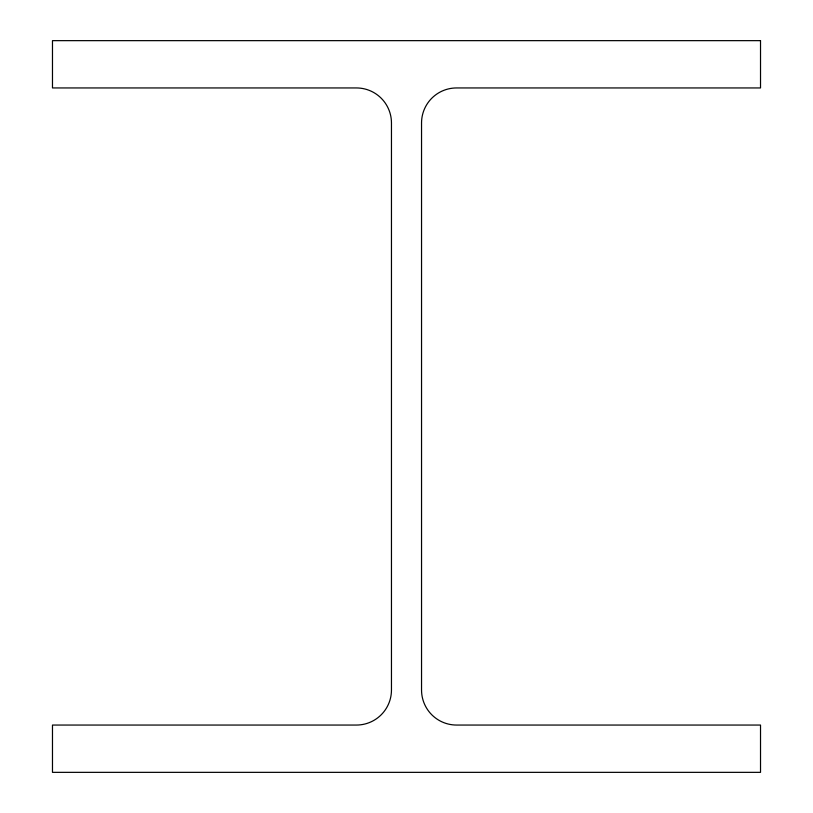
<?xml version="1.0" encoding="UTF-8"?>
<svg xmlns="http://www.w3.org/2000/svg" width="813" height="813" viewBox="0 0 813 813"><rect width="100%" height="100%" fill="white"/><g stroke="black" fill="none" stroke-linecap="round" stroke-linejoin="round"><path stroke-width="1.22" d="M760.521 40.65L52.479 40.65L52.479 87.946L356.429 87.946A35.04 35.04 0 0 1 391.46 122.987L391.46 690.013A35.04 35.04 0 0 1 356.429 725.054L52.479 725.054L52.479 772.35L760.521 772.35L760.521 725.054L456.571 725.054A35.04 35.04 0 0 1 421.541 690.013L421.541 122.987A35.04 35.04 0 0 1 456.571 87.946L760.521 87.946L760.521 40.65"/></g></svg>
